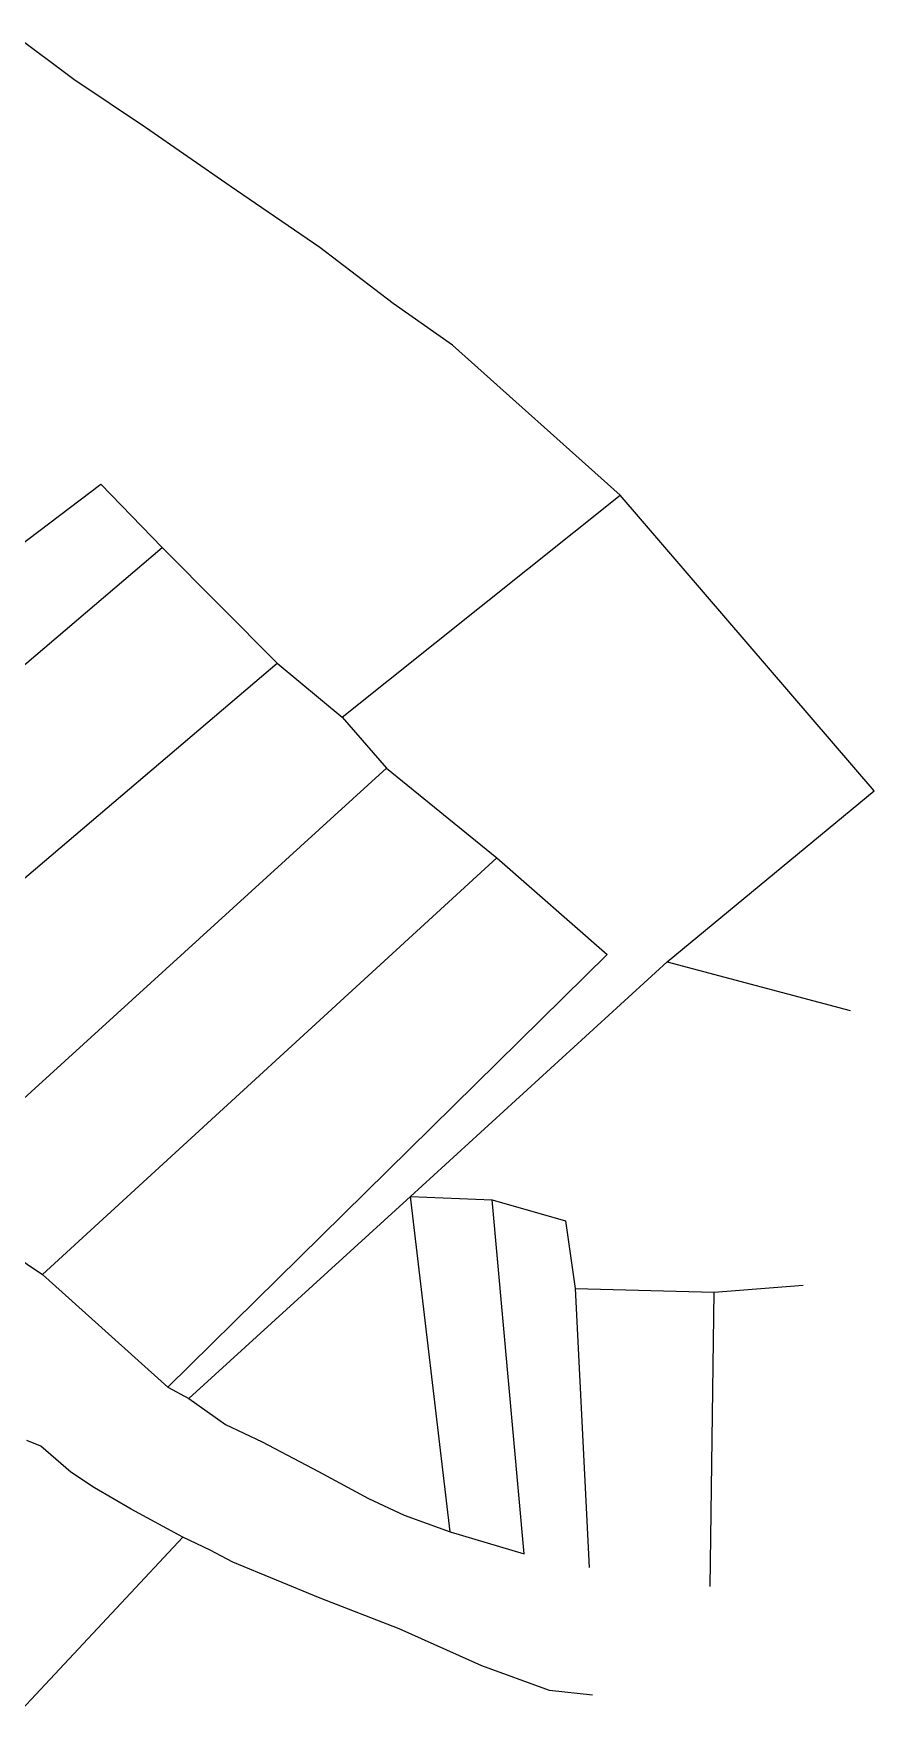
# Model space of a CAD drawing. Header units: millimetres. Extents: x 612493 to 615450, y 1317139 to 1319419.
# Drawn here: x 614891.4 to 615119.2, y 1317386.8 to 1317844.3 of the extents above; entities that cross this region are included whole.
import ezdxf

# ---------------------------------------------------------------- set-up
doc = ezdxf.new("R2010")
doc.units = ezdxf.units.MM
doc.layers.add('2', color=7, linetype='Continuous')

msp = doc.modelspace()

# ---------------------------------------------------------------- linework, layer by layer
at = {"layer": '2', "color": 1, "lineweight": 0}
for p, q in [((614902.33, 1317831.98), (614885.74, 1317844.34)), ((614921.72, 1317818.88), (614902.33, 1317831.98)), ((614944.68, 1317803), (614921.72, 1317818.88)), ((614968.91, 1317786.36), (614944.68, 1317803)), ((614988.82, 1317771.23), (614968.91, 1317786.36)), ((615004.9, 1317759.88), (614988.82, 1317771.23)), ((615050.36, 1317719.23), (615004.9, 1317759.88)), ((614872.15, 1317693.83), (614909.58, 1317722.25)), ((614909.58, 1317722.25), (614926.2, 1317705.06)), ((614975, 1317659.09), (615050.36, 1317719.23)), ((615119.19, 1317639.06), (615050.36, 1317719.23)), ((614802.32, 1317599.41), (614926.2, 1317705.06)), ((614926.2, 1317705.06), (614957.38, 1317673.73)), ((614829.71, 1317565.01), (614957.38, 1317673.73)), ((614957.38, 1317673.73), (614975, 1317659.09)), ((614975, 1317659.09), (614987.03, 1317645.18)), ((614860.66, 1317530.12), (614987.03, 1317645.18)), ((614987.03, 1317645.18), (615016.9, 1317620.95)), ((615063.05, 1317592.75), (615119.19, 1317639.06)), ((614893.82, 1317507.94), (615016.9, 1317620.95)), ((615016.9, 1317620.95), (615046.78, 1317594.69)), ((615046.78, 1317594.69), (614927.8, 1317477.38)), ((614993.56, 1317529.09), (615063.05, 1317592.75)), ((615063.05, 1317592.75), (615112.68, 1317579.56)), ((614860.66, 1317530.12), (614893.82, 1317507.94)), ((614933.41, 1317474.37), (614993.56, 1317529.09)), ((615004.26, 1317438.17), (614993.56, 1317529.09)), ((614993.56, 1317529.09), (615015.67, 1317528.19)), ((615015.67, 1317528.19), (615035.52, 1317522.46)), ((615024.36, 1317432.19), (615015.67, 1317528.19)), ((615035.52, 1317522.46), (615038.17, 1317504.18)), ((614893.82, 1317507.94), (614927.8, 1317477.38)), ((615038.17, 1317504.18), (615041.92, 1317428.48)), ((615038.17, 1317504.18), (615075.78, 1317503.12)), ((615074.73, 1317423.32), (615075.78, 1317503.12)), ((615075.78, 1317503.12), (615099.91, 1317505.04)), ((614927.8, 1317477.38), (614933.41, 1317474.37)), ((614933.41, 1317474.37), (614943.36, 1317467.31)), ((614943.36, 1317467.31), (614953.3, 1317462.54)), ((614893.34, 1317461.44), (614889.52, 1317462.94)), ((614901.51, 1317454.37), (614893.34, 1317461.44)), ((614953.3, 1317462.54), (614968.59, 1317454.49)), ((614907.89, 1317450.08), (614901.51, 1317454.37)), ((614968.59, 1317454.49), (614982.1, 1317447.2)), ((614917.83, 1317444.29), (614907.89, 1317450.08)), ((614982.1, 1317447.2), (614991.78, 1317442.68)), ((614931.85, 1317436.75), (614917.83, 1317444.29)), ((614991.78, 1317442.68), (615004.26, 1317438.17)), ((615004.26, 1317438.17), (615024.36, 1317432.19)), ((614859.38, 1317359.34), (614931.85, 1317436.75)), ((614939.24, 1317433.23), (614931.85, 1317436.75)), ((614945.36, 1317429.96), (614939.24, 1317433.23)), ((614969.04, 1317420.19), (614945.36, 1317429.96)), ((614990.44, 1317411.92), (614969.04, 1317420.19)), ((615012.86, 1317401.88), (614990.44, 1317411.92)), ((615031.19, 1317395.13), (615012.86, 1317401.88)), ((615042.88, 1317393.92), (615031.19, 1317395.13))]:
    msp.add_line(p, q, dxfattribs=at)

doc.saveas('drawing.dxf')
